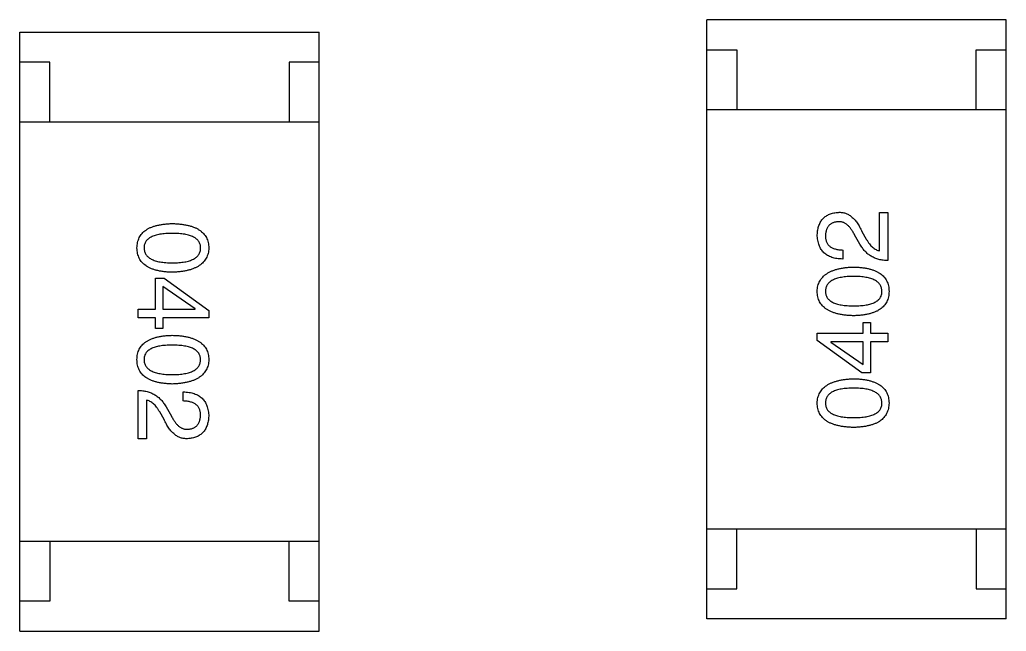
# Model space of a CAD drawing. Header units: inches. Extents: x -29 to 164, y -51 to 83.
# Drawn here: x 150.225 to 151.873, y 1.173 to 2.194 of the extents above; entities that cross this region are included whole.
import ezdxf

# ---------------------------------------------------------------- set-up
doc = ezdxf.new("R2010")
doc.units = ezdxf.units.IN
doc.header["$LTSCALE"] = 1.21
doc.header["$MEASUREMENT"] = 0
doc.layers.get('0').update_dxf_attribs({"linetype": 'CONTINUOUS'})

msp = doc.modelspace()

# ---------------------------------------------------------------- linework, layer by layer
at = {"color": 7, "linetype": 'Continuous'}
for p, q in [((151.3726, 1.1939), (151.3728, 2.1939)), ((151.8728, 2.1938), (151.3728, 2.1939)), ((151.8726, 1.1938), (151.8728, 2.1938)), ((150.2251, 1.173), (150.2253, 2.173)), ((150.2253, 2.173), (150.7253, 2.1729)), ((150.7251, 1.1729), (150.7253, 2.1729)), ((151.3728, 2.1439), (151.4228, 2.1439)), ((151.4228, 2.1439), (151.4228, 2.0439)), ((151.8228, 2.1438), (151.8728, 2.1438)), ((151.8228, 2.0438), (151.8228, 2.1438)), ((150.2753, 2.123), (150.2253, 2.123)), ((150.2753, 2.023), (150.2753, 2.123)), ((150.7253, 2.1229), (150.6753, 2.1229)), ((150.6753, 2.1229), (150.6753, 2.0229)), ((151.3728, 2.0439), (151.8728, 2.0438)), ((150.7253, 2.0229), (150.2253, 2.023)), ((151.6613, 1.8723), (151.6751, 1.8723)), ((151.6613, 1.8081), (151.6613, 1.8723)), ((151.6751, 1.8723), (151.6751, 1.7917)), ((151.6285, 1.8192), (151.6193, 1.835)), ((151.6318, 1.8402), (151.639, 1.8277)), ((151.5997, 1.8094), (151.5997, 1.7943)), ((150.4517, 1.7623), (150.4661, 1.7623)), ((150.4517, 1.7105), (150.4517, 1.7623)), ((150.4642, 1.7485), (150.4641, 1.7105)), ((150.5179, 1.7111), (150.4642, 1.7485)), ((150.4661, 1.7623), (150.5409, 1.7085)), ((150.4228, 1.7105), (150.4517, 1.7105)), ((150.4228, 1.696), (150.4228, 1.7105)), ((150.4641, 1.7105), (150.5179, 1.7104)), ((150.5179, 1.7104), (150.5179, 1.7111)), ((150.5409, 1.7085), (150.5409, 1.696)), ((150.4517, 1.696), (150.4228, 1.696)), ((150.4517, 1.6783), (150.4517, 1.696)), ((150.5409, 1.696), (150.4641, 1.696)), ((150.4641, 1.696), (150.4641, 1.6783)), ((151.6337, 1.6884), (151.6462, 1.6884)), ((151.6337, 1.6707), (151.6337, 1.6884)), ((151.6462, 1.6884), (151.6462, 1.6707)), ((150.4641, 1.6783), (150.4517, 1.6783)), ((151.557, 1.6707), (151.6337, 1.6707)), ((151.557, 1.6583), (151.557, 1.6707)), ((151.6462, 1.6707), (151.6751, 1.6707)), ((151.6751, 1.6707), (151.675, 1.6563)), ((151.6318, 1.6045), (151.557, 1.6583)), ((151.6337, 1.6563), (151.58, 1.6563)), ((151.58, 1.6563), (151.58, 1.6557)), ((151.58, 1.6557), (151.6337, 1.6183)), ((151.6337, 1.6183), (151.6337, 1.6563)), ((151.675, 1.6563), (151.6462, 1.6563)), ((151.6462, 1.6563), (151.6462, 1.6045)), ((151.6462, 1.6045), (151.6318, 1.6045)), ((150.4228, 1.4944), (150.4228, 1.5751)), ((150.4982, 1.5574), (150.4982, 1.5725)), ((150.4366, 1.5587), (150.4366, 1.4944)), ((150.4661, 1.5266), (150.4589, 1.539)), ((150.4694, 1.5475), (150.4785, 1.5318)), ((150.4366, 1.4944), (150.4228, 1.4944)), ((151.3726, 1.3439), (151.8726, 1.3438)), ((151.4226, 1.2439), (151.4226, 1.3439)), ((151.8226, 1.3438), (151.8226, 1.2438)), ((150.7251, 1.3229), (150.2251, 1.323)), ((150.2751, 1.323), (150.2751, 1.223)), ((150.6751, 1.2229), (150.6751, 1.3229)), ((151.3726, 1.2439), (151.4226, 1.2439)), ((151.8226, 1.2438), (151.8726, 1.2438)), ((150.2751, 1.223), (150.2251, 1.223)), ((150.7251, 1.2229), (150.6751, 1.2229)), ((151.8726, 1.1938), (151.3726, 1.1939)), ((150.2251, 1.173), (150.7251, 1.1729))]:
    msp.add_line(p, q, dxfattribs=at)
for points, knots in [([(151.5571, 1.835), (151.5572, 1.8364), (151.5574, 1.8392), (151.558, 1.8432), (151.5588, 1.847), (151.5599, 1.8506), (151.5613, 1.8538), (151.5629, 1.8568), (151.5648, 1.8596), (151.5668, 1.8621), (151.5692, 1.8643), (151.5718, 1.8662), (151.5746, 1.8679), (151.5777, 1.8693), (151.5811, 1.8705), (151.5847, 1.8714), (151.5885, 1.872), (151.5911, 1.8722), (151.5925, 1.8723)], [0, 0, 0, 0, 0.074847, 0.14558, 0.212628, 0.276599, 0.337792, 0.396608, 0.453638, 0.509854, 0.565589, 0.621545, 0.678777, 0.737222, 0.798388, 0.862259, 0.929312, 1, 1, 1, 1]), ([(151.5925, 1.8723), (151.5935, 1.8724), (151.5954, 1.8724), (151.5984, 1.8722), (151.6013, 1.8717), (151.604, 1.8709), (151.6068, 1.8698), (151.6094, 1.8685), (151.612, 1.8669), (151.6145, 1.865), (151.6169, 1.8628), (151.6193, 1.8604), (151.6216, 1.8577), (151.6238, 1.8547), (151.6259, 1.8515), (151.628, 1.848), (151.63, 1.8442), (151.6312, 1.8416), (151.6318, 1.8402)], [0, 0, 0, 0, 0.055083, 0.109453, 0.162685, 0.21614, 0.26961, 0.324284, 0.380202, 0.437433, 0.497084, 0.559152, 0.624288, 0.692446, 0.763862, 0.838743, 0.917269, 1, 1, 1, 1]), ([(150.4209, 1.8129), (150.421, 1.8145), (150.4211, 1.8176), (150.4219, 1.8221), (150.4231, 1.8263), (150.4247, 1.8302), (150.4269, 1.8338), (150.4294, 1.8372), (150.4325, 1.8402), (150.436, 1.8428), (150.4399, 1.8453), (150.4443, 1.8473), (150.4492, 1.8491), (150.4544, 1.8506), (150.4602, 1.8518), (150.4664, 1.8527), (150.473, 1.8533), (150.4776, 1.8535), (150.4799, 1.8536)], [0, 0, 0, 0, 0.059135, 0.115606, 0.169241, 0.221578, 0.273261, 0.324749, 0.377329, 0.431642, 0.488541, 0.548597, 0.612232, 0.680174, 0.752504, 0.829777, 0.912307, 1, 1, 1, 1]), ([(150.4799, 1.8536), (150.4824, 1.8535), (150.4871, 1.8533), (150.4939, 1.8527), (150.5003, 1.8518), (150.5062, 1.8506), (150.5117, 1.8491), (150.5167, 1.8473), (150.5212, 1.8452), (150.5253, 1.8428), (150.5289, 1.8401), (150.5321, 1.8371), (150.5347, 1.8338), (150.5369, 1.8302), (150.5386, 1.8263), (150.5399, 1.8221), (150.5407, 1.8176), (150.5408, 1.8145), (150.5409, 1.8129)], [0, 0, 0, 0, 0.088823, 0.172287, 0.250296, 0.323438, 0.392244, 0.456221, 0.516635, 0.573871, 0.628, 0.680335, 0.731489, 0.782557, 0.834044, 0.886738, 0.942089, 1, 1, 1, 1]), ([(151.5918, 1.8566), (151.591, 1.8565), (151.5894, 1.8564), (151.5871, 1.856), (151.5849, 1.8554), (151.5829, 1.8547), (151.581, 1.8538), (151.5793, 1.8527), (151.5778, 1.8515), (151.5763, 1.8501), (151.5751, 1.8485), (151.574, 1.8468), (151.5731, 1.8449), (151.5723, 1.8428), (151.5717, 1.8406), (151.5712, 1.8382), (151.571, 1.8357), (151.5709, 1.8339), (151.5708, 1.833)], [0, 0, 0, 0, 0.069456, 0.136175, 0.198596, 0.258993, 0.316838, 0.37342, 0.428889, 0.48454, 0.540119, 0.597644, 0.65702, 0.718534, 0.783117, 0.851564, 0.923888, 1, 1, 1, 1]), ([(151.6193, 1.835), (151.6189, 1.8359), (151.6179, 1.8377), (151.6164, 1.8403), (151.6148, 1.8427), (151.6133, 1.8449), (151.6116, 1.8469), (151.61, 1.8488), (151.6083, 1.8504), (151.6066, 1.8518), (151.6049, 1.8531), (151.6031, 1.8542), (151.6013, 1.8551), (151.5995, 1.8558), (151.5976, 1.8563), (151.5957, 1.8566), (151.5937, 1.8567), (151.5925, 1.8566), (151.5918, 1.8566)], [0, 0, 0, 0, 0.084365, 0.165386, 0.24176, 0.314729, 0.38433, 0.449952, 0.513164, 0.5734, 0.630824, 0.68644, 0.740136, 0.792605, 0.844515, 0.896112, 0.947763, 1, 1, 1, 1]), ([(150.4799, 1.8372), (150.478, 1.8371), (150.4743, 1.8371), (150.469, 1.8368), (150.464, 1.8364), (150.4594, 1.8357), (150.4551, 1.8348), (150.4512, 1.8339), (150.4477, 1.8326), (150.4446, 1.8312), (150.4418, 1.8296), (150.4393, 1.8278), (150.4373, 1.8258), (150.4356, 1.8236), (150.4343, 1.8212), (150.4334, 1.8186), (150.4328, 1.8158), (150.4327, 1.8139), (150.4327, 1.8129)], [0, 0, 0, 0, 0.096457, 0.187288, 0.27178, 0.350132, 0.423455, 0.491343, 0.554037, 0.612253, 0.666313, 0.717038, 0.764921, 0.811214, 0.856775, 0.902988, 0.950234, 1, 1, 1, 1]), ([(150.5271, 1.8129), (150.5271, 1.8139), (150.527, 1.8158), (150.5265, 1.8186), (150.5255, 1.8212), (150.5242, 1.8236), (150.5225, 1.8257), (150.5205, 1.8278), (150.5181, 1.8296), (150.5153, 1.8312), (150.5121, 1.8326), (150.5086, 1.8338), (150.5047, 1.8348), (150.5005, 1.8357), (150.4959, 1.8364), (150.4909, 1.8368), (150.4855, 1.8371), (150.4818, 1.8371), (150.4799, 1.8372)], [0, 0, 0, 0, 0.049764, 0.097007, 0.143217, 0.188577, 0.235116, 0.282997, 0.333719, 0.387776, 0.445989, 0.508679, 0.576563, 0.649481, 0.728235, 0.812722, 0.903548, 1, 1, 1, 1]), ([(151.5997, 1.7943), (151.598, 1.7944), (151.5947, 1.7945), (151.59, 1.795), (151.5856, 1.7959), (151.5816, 1.797), (151.5778, 1.7985), (151.5743, 1.8003), (151.5712, 1.8024), (151.5683, 1.8048), (151.5658, 1.8075), (151.5636, 1.8105), (151.5617, 1.8138), (151.5601, 1.8175), (151.5589, 1.8214), (151.5579, 1.8257), (151.5573, 1.8302), (151.5571, 1.8334), (151.5571, 1.835)], [0, 0, 0, 0, 0.074935, 0.145873, 0.212498, 0.27598, 0.33603, 0.394042, 0.450372, 0.505546, 0.560812, 0.616481, 0.673265, 0.732328, 0.7938, 0.858943, 0.92718, 1, 1, 1, 1]), ([(151.5708, 1.833), (151.5708, 1.8321), (151.5709, 1.8303), (151.5712, 1.8276), (151.5718, 1.8252), (151.5726, 1.8229), (151.5736, 1.8208), (151.5748, 1.8189), (151.5763, 1.8171), (151.578, 1.8156), (151.5799, 1.8142), (151.5821, 1.8129), (151.5845, 1.812), (151.5871, 1.8111), (151.5899, 1.8104), (151.593, 1.8099), (151.5962, 1.8095), (151.5985, 1.8094), (151.5997, 1.8094)], [0, 0, 0, 0, 0.065945, 0.127767, 0.186553, 0.242898, 0.297728, 0.351599, 0.404854, 0.459191, 0.515338, 0.573322, 0.634405, 0.698538, 0.767039, 0.84022, 0.917406, 1, 1, 1, 1]), ([(150.4799, 1.7722), (150.4775, 1.7723), (150.473, 1.7725), (150.4663, 1.7731), (150.4602, 1.774), (150.4544, 1.7752), (150.4491, 1.7767), (150.4443, 1.7785), (150.4399, 1.7806), (150.436, 1.783), (150.4325, 1.7857), (150.4294, 1.7887), (150.4269, 1.792), (150.4247, 1.7956), (150.4231, 1.7995), (150.4219, 1.8037), (150.4211, 1.8082), (150.421, 1.8113), (150.4209, 1.8129)], [0, 0, 0, 0, 0.08769, 0.170218, 0.24749, 0.319818, 0.387758, 0.451391, 0.511445, 0.568185, 0.622681, 0.67526, 0.726746, 0.778428, 0.830764, 0.884397, 0.940866, 1, 1, 1, 1]), ([(150.4327, 1.8129), (150.4328, 1.8119), (150.4329, 1.8099), (150.4335, 1.8071), (150.4345, 1.8044), (150.4358, 1.802), (150.4375, 1.7997), (150.4396, 1.7977), (150.4421, 1.7958), (150.4449, 1.7941), (150.448, 1.7927), (150.4515, 1.7914), (150.4554, 1.7903), (150.4596, 1.7895), (150.4642, 1.7888), (150.4691, 1.7883), (150.4744, 1.788), (150.478, 1.788), (150.4799, 1.788)], [0, 0, 0, 0, 0.050879, 0.099377, 0.146973, 0.193618, 0.240619, 0.289461, 0.34047, 0.395283, 0.453059, 0.515633, 0.582666, 0.655287, 0.732971, 0.815933, 0.905166, 1, 1, 1, 1]), ([(150.4799, 1.788), (150.4818, 1.788), (150.4855, 1.788), (150.4909, 1.7883), (150.4958, 1.7888), (150.5005, 1.7895), (150.5047, 1.7903), (150.5086, 1.7914), (150.5121, 1.7927), (150.5153, 1.7941), (150.5181, 1.7958), (150.5205, 1.7976), (150.5225, 1.7997), (150.5242, 1.8019), (150.5255, 1.8044), (150.5265, 1.8071), (150.527, 1.8099), (150.5271, 1.8119), (150.5271, 1.8129)], [0, 0, 0, 0, 0.095719, 0.185854, 0.269738, 0.347952, 0.420315, 0.487894, 0.550245, 0.608186, 0.662454, 0.713283, 0.761375, 0.808209, 0.854301, 0.901312, 0.949396, 1, 1, 1, 1]), ([(150.5409, 1.8129), (150.5408, 1.8113), (150.5406, 1.8083), (150.5398, 1.8038), (150.5384, 1.7997), (150.5367, 1.7958), (150.5344, 1.7922), (150.5317, 1.7889), (150.5286, 1.786), (150.525, 1.7833), (150.5209, 1.7809), (150.5164, 1.7788), (150.5114, 1.7769), (150.506, 1.7754), (150.5001, 1.7742), (150.4938, 1.7732), (150.487, 1.7725), (150.4823, 1.7723), (150.4799, 1.7722)], [0, 0, 0, 0, 0.057415, 0.112361, 0.16496, 0.216437, 0.267441, 0.318839, 0.371478, 0.426325, 0.483626, 0.544235, 0.608673, 0.677374, 0.750405, 0.828394, 0.911525, 1, 1, 1, 1]), ([(151.6751, 1.7917), (151.6738, 1.7917), (151.6712, 1.7918), (151.6674, 1.7922), (151.6637, 1.7928), (151.6601, 1.7936), (151.6567, 1.7946), (151.6535, 1.7958), (151.6503, 1.7972), (151.6474, 1.7989), (151.6445, 1.8007), (151.6418, 1.8027), (151.6392, 1.805), (151.6368, 1.8074), (151.6345, 1.81), (151.6324, 1.8129), (151.6303, 1.816), (151.6291, 1.8181), (151.6285, 1.8192)], [0, 0, 0, 0, 0.069512, 0.136307, 0.201431, 0.265186, 0.327322, 0.388242, 0.448098, 0.507757, 0.566952, 0.626243, 0.686026, 0.745963, 0.807549, 0.869906, 0.934172, 1, 1, 1, 1]), ([(151.639, 1.8277), (151.6398, 1.8263), (151.6414, 1.8236), (151.644, 1.8199), (151.6466, 1.8167), (151.6494, 1.814), (151.6522, 1.8117), (151.6552, 1.81), (151.6582, 1.8087), (151.6603, 1.8083), (151.6613, 1.8081)], [0, 0, 0, 0, 0.158292, 0.304606, 0.440272, 0.565336, 0.681745, 0.791834, 0.896966, 1, 1, 1, 1]), ([(151.557, 1.7404), (151.5571, 1.742), (151.5573, 1.745), (151.5582, 1.7495), (151.5595, 1.7536), (151.5612, 1.7575), (151.5635, 1.7611), (151.5662, 1.7643), (151.5693, 1.7673), (151.573, 1.77), (151.577, 1.7724), (151.5815, 1.7745), (151.5865, 1.7763), (151.5919, 1.7779), (151.5978, 1.7791), (151.6041, 1.7801), (151.6109, 1.7807), (151.6156, 1.7809), (151.618, 1.781)], [0, 0, 0, 0, 0.057415, 0.112361, 0.16496, 0.216437, 0.267441, 0.318839, 0.371478, 0.426325, 0.483626, 0.544235, 0.608673, 0.677374, 0.750405, 0.828394, 0.911525, 1, 1, 1, 1]), ([(151.618, 1.781), (151.6204, 1.781), (151.625, 1.7808), (151.6316, 1.7802), (151.6378, 1.7793), (151.6435, 1.7781), (151.6488, 1.7766), (151.6536, 1.7748), (151.658, 1.7727), (151.662, 1.7703), (151.6654, 1.7676), (151.6685, 1.7646), (151.6711, 1.7613), (151.6732, 1.7577), (151.6748, 1.7538), (151.6761, 1.7496), (151.6768, 1.7451), (151.677, 1.742), (151.677, 1.7404)], [0, 0, 0, 0, 0.08769, 0.170218, 0.24749, 0.319818, 0.387758, 0.451391, 0.511445, 0.568185, 0.622681, 0.67526, 0.726746, 0.778428, 0.830764, 0.884397, 0.940866, 1, 1, 1, 1]), ([(151.618, 1.7653), (151.6161, 1.7653), (151.6124, 1.7653), (151.6071, 1.765), (151.6021, 1.7645), (151.5975, 1.7638), (151.5932, 1.7629), (151.5893, 1.7619), (151.5858, 1.7606), (151.5826, 1.7592), (151.5799, 1.7575), (151.5774, 1.7557), (151.5754, 1.7536), (151.5737, 1.7514), (151.5724, 1.7489), (151.5715, 1.7462), (151.5709, 1.7434), (151.5708, 1.7414), (151.5708, 1.7404)], [0, 0, 0, 0, 0.095719, 0.185854, 0.269738, 0.347952, 0.420315, 0.487894, 0.550245, 0.608186, 0.662454, 0.713283, 0.761375, 0.808209, 0.854301, 0.901312, 0.949396, 1, 1, 1, 1]), ([(151.6652, 1.7404), (151.6652, 1.7414), (151.665, 1.7434), (151.6644, 1.7462), (151.6634, 1.7489), (151.6621, 1.7513), (151.6604, 1.7536), (151.6583, 1.7556), (151.6559, 1.7575), (151.6531, 1.7592), (151.6499, 1.7606), (151.6464, 1.7619), (151.6426, 1.7629), (151.6383, 1.7638), (151.6338, 1.7645), (151.6288, 1.765), (151.6235, 1.7653), (151.6199, 1.7653), (151.618, 1.7653)], [0, 0, 0, 0, 0.050879, 0.099377, 0.146973, 0.193618, 0.240619, 0.289461, 0.34047, 0.395283, 0.453059, 0.515633, 0.582666, 0.655287, 0.732971, 0.815933, 0.905166, 1, 1, 1, 1]), ([(151.618, 1.6997), (151.6156, 1.6998), (151.6108, 1.7), (151.604, 1.7006), (151.5976, 1.7015), (151.5917, 1.7027), (151.5862, 1.7042), (151.5812, 1.706), (151.5767, 1.7081), (151.5726, 1.7105), (151.569, 1.7131), (151.5659, 1.7162), (151.5632, 1.7195), (151.561, 1.7231), (151.5593, 1.727), (151.558, 1.7312), (151.5572, 1.7357), (151.5571, 1.7388), (151.557, 1.7404)], [0, 0, 0, 0, 0.088823, 0.172287, 0.250296, 0.323438, 0.392244, 0.456221, 0.516635, 0.573871, 0.628, 0.680335, 0.731489, 0.782557, 0.834044, 0.886738, 0.942089, 1, 1, 1, 1]), ([(151.5708, 1.7404), (151.5708, 1.7394), (151.5709, 1.7375), (151.5715, 1.7347), (151.5724, 1.7321), (151.5737, 1.7297), (151.5754, 1.7275), (151.5774, 1.7255), (151.5799, 1.7237), (151.5827, 1.7221), (151.5858, 1.7207), (151.5893, 1.7194), (151.5932, 1.7185), (151.5974, 1.7176), (151.6021, 1.7169), (151.6071, 1.7165), (151.6124, 1.7162), (151.6161, 1.7161), (151.618, 1.7161)], [0, 0, 0, 0, 0.049764, 0.097007, 0.143217, 0.188577, 0.235116, 0.282997, 0.333719, 0.387776, 0.445989, 0.508679, 0.576563, 0.649481, 0.728235, 0.812722, 0.903548, 1, 1, 1, 1]), ([(151.618, 1.7161), (151.6199, 1.7161), (151.6236, 1.7162), (151.629, 1.7165), (151.6339, 1.7169), (151.6386, 1.7176), (151.6428, 1.7185), (151.6467, 1.7194), (151.6502, 1.7207), (151.6534, 1.7221), (151.6562, 1.7237), (151.6586, 1.7255), (151.6606, 1.7275), (151.6623, 1.7297), (151.6637, 1.7321), (151.6646, 1.7347), (151.6651, 1.7375), (151.6652, 1.7394), (151.6652, 1.7404)], [0, 0, 0, 0, 0.096457, 0.187288, 0.27178, 0.350132, 0.423455, 0.491343, 0.554037, 0.612253, 0.666313, 0.717038, 0.764921, 0.811214, 0.856775, 0.902988, 0.950234, 1, 1, 1, 1]), ([(151.677, 1.7404), (151.677, 1.7388), (151.6768, 1.7357), (151.6761, 1.7312), (151.6748, 1.727), (151.6732, 1.7231), (151.6711, 1.7194), (151.6685, 1.7161), (151.6654, 1.7131), (151.6619, 1.7105), (151.658, 1.708), (151.6536, 1.706), (151.6488, 1.7042), (151.6435, 1.7027), (151.6378, 1.7015), (151.6316, 1.7006), (151.6249, 1.7), (151.6204, 1.6998), (151.618, 1.6997)], [0, 0, 0, 0, 0.059135, 0.115606, 0.169241, 0.221578, 0.273261, 0.324749, 0.377329, 0.431642, 0.488541, 0.548597, 0.612232, 0.680174, 0.752504, 0.829777, 0.912307, 1, 1, 1, 1]), ([(150.4209, 1.6264), (150.4209, 1.628), (150.4211, 1.6311), (150.4218, 1.6356), (150.423, 1.6398), (150.4247, 1.6437), (150.4268, 1.6473), (150.4294, 1.6506), (150.4324, 1.6536), (150.436, 1.6563), (150.4399, 1.6587), (150.4443, 1.6608), (150.4491, 1.6626), (150.4544, 1.6641), (150.4601, 1.6653), (150.4663, 1.6662), (150.4729, 1.6668), (150.4775, 1.6669), (150.4799, 1.667)], [0, 0, 0, 0, 0.059135, 0.115606, 0.169241, 0.221578, 0.273261, 0.324749, 0.377329, 0.431642, 0.488541, 0.548597, 0.612232, 0.680174, 0.752504, 0.829777, 0.912307, 1, 1, 1, 1]), ([(150.4799, 1.667), (150.4823, 1.6669), (150.487, 1.6668), (150.4939, 1.6662), (150.5003, 1.6653), (150.5062, 1.6641), (150.5117, 1.6626), (150.5167, 1.6608), (150.5212, 1.6587), (150.5253, 1.6563), (150.5289, 1.6536), (150.532, 1.6506), (150.5347, 1.6473), (150.5369, 1.6437), (150.5386, 1.6398), (150.5399, 1.6356), (150.5406, 1.6311), (150.5408, 1.628), (150.5409, 1.6264)], [0, 0, 0, 0, 0.088823, 0.172287, 0.250296, 0.323438, 0.392244, 0.456221, 0.516635, 0.573871, 0.628, 0.680335, 0.731489, 0.782557, 0.834044, 0.886738, 0.942089, 1, 1, 1, 1]), ([(150.4799, 1.6506), (150.478, 1.6506), (150.4743, 1.6506), (150.4689, 1.6503), (150.4639, 1.6498), (150.4593, 1.6492), (150.4551, 1.6483), (150.4512, 1.6473), (150.4477, 1.6461), (150.4445, 1.6447), (150.4417, 1.6431), (150.4393, 1.6413), (150.4372, 1.6393), (150.4356, 1.637), (150.4342, 1.6347), (150.4333, 1.6321), (150.4328, 1.6293), (150.4327, 1.6274), (150.4327, 1.6264)], [0, 0, 0, 0, 0.096457, 0.187288, 0.27178, 0.350132, 0.423455, 0.491343, 0.554037, 0.612253, 0.666313, 0.717038, 0.764921, 0.811214, 0.856775, 0.902988, 0.950234, 1, 1, 1, 1]), ([(150.5271, 1.6264), (150.527, 1.6273), (150.527, 1.6293), (150.5264, 1.632), (150.5255, 1.6346), (150.5242, 1.637), (150.5225, 1.6392), (150.5205, 1.6412), (150.518, 1.643), (150.5152, 1.6446), (150.5121, 1.6461), (150.5086, 1.6473), (150.5047, 1.6483), (150.5004, 1.6492), (150.4958, 1.6498), (150.4908, 1.6503), (150.4855, 1.6506), (150.4818, 1.6506), (150.4799, 1.6506)], [0, 0, 0, 0, 0.049764, 0.097007, 0.143217, 0.188577, 0.235116, 0.282997, 0.333719, 0.387776, 0.445989, 0.508679, 0.576563, 0.649481, 0.728235, 0.812722, 0.903548, 1, 1, 1, 1]), ([(150.4799, 1.5857), (150.4775, 1.5858), (150.4729, 1.586), (150.4663, 1.5866), (150.4601, 1.5875), (150.4544, 1.5887), (150.4491, 1.5902), (150.4443, 1.592), (150.4399, 1.594), (150.4359, 1.5964), (150.4324, 1.5991), (150.4294, 1.6021), (150.4268, 1.6055), (150.4247, 1.6091), (150.423, 1.613), (150.4218, 1.6172), (150.4211, 1.6217), (150.4209, 1.6248), (150.4209, 1.6264)], [0, 0, 0, 0, 0.08769, 0.170218, 0.24749, 0.319818, 0.387758, 0.451391, 0.511445, 0.568185, 0.622681, 0.67526, 0.726746, 0.778428, 0.830764, 0.884397, 0.940866, 1, 1, 1, 1]), ([(150.4327, 1.6264), (150.4327, 1.6254), (150.4328, 1.6234), (150.4335, 1.6206), (150.4345, 1.6179), (150.4358, 1.6154), (150.4375, 1.6132), (150.4396, 1.6111), (150.442, 1.6093), (150.4448, 1.6076), (150.448, 1.6061), (150.4515, 1.6049), (150.4553, 1.6038), (150.4596, 1.603), (150.4641, 1.6023), (150.4691, 1.6018), (150.4743, 1.6015), (150.478, 1.6015), (150.4799, 1.6015)], [0, 0, 0, 0, 0.050879, 0.099377, 0.146973, 0.193618, 0.240619, 0.289461, 0.34047, 0.395283, 0.453059, 0.515633, 0.582666, 0.655287, 0.732971, 0.815933, 0.905166, 1, 1, 1, 1]), ([(150.4799, 1.6015), (150.4818, 1.6015), (150.4855, 1.6015), (150.4908, 1.6018), (150.4958, 1.6023), (150.5004, 1.6029), (150.5047, 1.6038), (150.5086, 1.6049), (150.5121, 1.6061), (150.5152, 1.6076), (150.518, 1.6093), (150.5205, 1.6111), (150.5225, 1.6132), (150.5242, 1.6154), (150.5255, 1.6179), (150.5264, 1.6205), (150.527, 1.6234), (150.527, 1.6254), (150.5271, 1.6264)], [0, 0, 0, 0, 0.095719, 0.185854, 0.269738, 0.347952, 0.420315, 0.487894, 0.550245, 0.608186, 0.662454, 0.713283, 0.761375, 0.808209, 0.854301, 0.901312, 0.949396, 1, 1, 1, 1]), ([(150.5409, 1.6264), (150.5408, 1.6248), (150.5406, 1.6217), (150.5397, 1.6173), (150.5384, 1.6131), (150.5366, 1.6093), (150.5344, 1.6057), (150.5317, 1.6024), (150.5285, 1.5994), (150.5249, 1.5968), (150.5209, 1.5943), (150.5163, 1.5922), (150.5114, 1.5904), (150.5059, 1.5889), (150.5001, 1.5877), (150.4937, 1.5867), (150.487, 1.586), (150.4823, 1.5858), (150.4799, 1.5857)], [0, 0, 0, 0, 0.057415, 0.112361, 0.16496, 0.216437, 0.267441, 0.318839, 0.371478, 0.426325, 0.483626, 0.544235, 0.608673, 0.677374, 0.750405, 0.828394, 0.911525, 1, 1, 1, 1]), ([(151.557, 1.5539), (151.5571, 1.5554), (151.5573, 1.5585), (151.5581, 1.5629), (151.5595, 1.5671), (151.5612, 1.571), (151.5634, 1.5745), (151.5661, 1.5778), (151.5693, 1.5808), (151.5729, 1.5835), (151.577, 1.5859), (151.5815, 1.588), (151.5865, 1.5898), (151.5919, 1.5913), (151.5978, 1.5926), (151.6041, 1.5935), (151.6109, 1.5942), (151.6156, 1.5944), (151.618, 1.5945)], [0, 0, 0, 0, 0.057415, 0.112361, 0.16496, 0.216437, 0.267441, 0.318839, 0.371478, 0.426325, 0.483626, 0.544235, 0.608673, 0.677374, 0.750405, 0.828394, 0.911525, 1, 1, 1, 1]), ([(151.618, 1.5945), (151.6203, 1.5944), (151.6249, 1.5943), (151.6315, 1.5937), (151.6377, 1.5928), (151.6435, 1.5916), (151.6487, 1.5901), (151.6536, 1.5883), (151.658, 1.5862), (151.6619, 1.5838), (151.6654, 1.5811), (151.6685, 1.5781), (151.671, 1.5748), (151.6732, 1.5712), (151.6748, 1.5673), (151.676, 1.5631), (151.6768, 1.5586), (151.6769, 1.5554), (151.677, 1.5539)], [0, 0, 0, 0, 0.08769, 0.170218, 0.24749, 0.319818, 0.387758, 0.451391, 0.511445, 0.568185, 0.622681, 0.67526, 0.726746, 0.778428, 0.830764, 0.884397, 0.940866, 1, 1, 1, 1]), ([(150.4228, 1.5751), (150.4241, 1.575), (150.4267, 1.5749), (150.4305, 1.5745), (150.4342, 1.574), (150.4377, 1.5732), (150.4412, 1.5722), (150.4444, 1.571), (150.4475, 1.5695), (150.4505, 1.5679), (150.4534, 1.5661), (150.4561, 1.564), (150.4587, 1.5618), (150.4611, 1.5593), (150.4634, 1.5567), (150.4655, 1.5538), (150.4675, 1.5508), (150.4688, 1.5486), (150.4694, 1.5475)], [0, 0, 0, 0, 0.069512, 0.136307, 0.201431, 0.265186, 0.327322, 0.388242, 0.448098, 0.507757, 0.566952, 0.626243, 0.686026, 0.745963, 0.807549, 0.869906, 0.934172, 1, 1, 1, 1]), ([(150.4982, 1.5725), (150.4999, 1.5724), (150.5031, 1.5723), (150.5078, 1.5717), (150.5122, 1.5709), (150.5163, 1.5697), (150.5201, 1.5683), (150.5236, 1.5665), (150.5267, 1.5644), (150.5296, 1.562), (150.5321, 1.5593), (150.5343, 1.5563), (150.5362, 1.5529), (150.5378, 1.5493), (150.539, 1.5454), (150.54, 1.5411), (150.5406, 1.5366), (150.5408, 1.5334), (150.5408, 1.5318)], [0, 0, 0, 0, 0.074935, 0.145873, 0.212498, 0.27598, 0.33603, 0.394042, 0.450372, 0.505546, 0.560812, 0.616481, 0.673265, 0.732328, 0.7938, 0.858943, 0.92718, 1, 1, 1, 1]), ([(151.618, 1.5788), (151.6161, 1.5788), (151.6124, 1.5787), (151.607, 1.5784), (151.602, 1.578), (151.5974, 1.5773), (151.5932, 1.5764), (151.5893, 1.5754), (151.5858, 1.5741), (151.5826, 1.5727), (151.5798, 1.571), (151.5774, 1.5691), (151.5754, 1.5671), (151.5736, 1.5648), (151.5723, 1.5624), (151.5714, 1.5597), (151.5709, 1.5568), (151.5708, 1.5549), (151.5708, 1.5539)], [0, 0, 0, 0, 0.095719, 0.185854, 0.269738, 0.347952, 0.420315, 0.487894, 0.550245, 0.608186, 0.662454, 0.713283, 0.761375, 0.808209, 0.854301, 0.901312, 0.949396, 1, 1, 1, 1]), ([(151.6652, 1.5539), (151.6651, 1.5549), (151.665, 1.5568), (151.6644, 1.5597), (151.6634, 1.5623), (151.662, 1.5648), (151.6603, 1.5671), (151.6583, 1.5691), (151.6558, 1.571), (151.653, 1.5726), (151.6499, 1.5741), (151.6464, 1.5754), (151.6425, 1.5764), (151.6383, 1.5773), (151.6337, 1.578), (151.6288, 1.5784), (151.6235, 1.5787), (151.6199, 1.5788), (151.618, 1.5788)], [0, 0, 0, 0, 0.050879, 0.099377, 0.146973, 0.193618, 0.240619, 0.289461, 0.34047, 0.395283, 0.453059, 0.515633, 0.582666, 0.655287, 0.732971, 0.815933, 0.905166, 1, 1, 1, 1]), ([(150.4589, 1.539), (150.4581, 1.5404), (150.4565, 1.5431), (150.4539, 1.5468), (150.4512, 1.5501), (150.4485, 1.5528), (150.4457, 1.555), (150.4427, 1.5568), (150.4397, 1.5581), (150.4376, 1.5585), (150.4366, 1.5587)], [0, 0, 0, 0, 0.158292, 0.304606, 0.440272, 0.565336, 0.681745, 0.791834, 0.896966, 1, 1, 1, 1]), ([(150.5271, 1.5338), (150.527, 1.5347), (150.527, 1.5365), (150.5266, 1.5391), (150.5261, 1.5416), (150.5253, 1.5438), (150.5243, 1.5459), (150.5231, 1.5479), (150.5216, 1.5496), (150.5199, 1.5512), (150.5179, 1.5526), (150.5158, 1.5538), (150.5134, 1.5548), (150.5108, 1.5557), (150.508, 1.5564), (150.5049, 1.5569), (150.5016, 1.5572), (150.4994, 1.5573), (150.4982, 1.5574)], [0, 0, 0, 0, 0.065945, 0.127767, 0.186553, 0.242898, 0.297728, 0.351599, 0.404854, 0.459191, 0.515338, 0.573322, 0.634405, 0.698538, 0.767039, 0.84022, 0.917406, 1, 1, 1, 1]), ([(151.618, 1.5132), (151.6155, 1.5133), (151.6108, 1.5135), (151.604, 1.5141), (151.5976, 1.5149), (151.5916, 1.5162), (151.5862, 1.5176), (151.5812, 1.5195), (151.5766, 1.5215), (151.5726, 1.5239), (151.569, 1.5266), (151.5658, 1.5296), (151.5632, 1.5329), (151.561, 1.5366), (151.5593, 1.5405), (151.558, 1.5447), (151.5572, 1.5492), (151.5571, 1.5523), (151.557, 1.5539)], [0, 0, 0, 0, 0.088823, 0.172287, 0.250296, 0.323438, 0.392244, 0.456221, 0.516635, 0.573871, 0.628, 0.680335, 0.731489, 0.782557, 0.834044, 0.886738, 0.942089, 1, 1, 1, 1]), ([(151.5708, 1.5539), (151.5708, 1.5529), (151.5709, 1.551), (151.5714, 1.5482), (151.5723, 1.5456), (151.5737, 1.5432), (151.5753, 1.541), (151.5774, 1.539), (151.5798, 1.5372), (151.5826, 1.5356), (151.5858, 1.5342), (151.5893, 1.5329), (151.5932, 1.5319), (151.5974, 1.531), (151.602, 1.5304), (151.607, 1.53), (151.6124, 1.5297), (151.6161, 1.5296), (151.618, 1.5296)], [0, 0, 0, 0, 0.049764, 0.097007, 0.143217, 0.188577, 0.235116, 0.282997, 0.333719, 0.387776, 0.445989, 0.508679, 0.576563, 0.649481, 0.728235, 0.812722, 0.903548, 1, 1, 1, 1]), ([(151.618, 1.5296), (151.6199, 1.5296), (151.6236, 1.5297), (151.6289, 1.53), (151.6339, 1.5304), (151.6385, 1.531), (151.6428, 1.5319), (151.6467, 1.5329), (151.6502, 1.5342), (151.6533, 1.5356), (151.6561, 1.5372), (151.6586, 1.539), (151.6606, 1.541), (151.6623, 1.5432), (151.6636, 1.5456), (151.6645, 1.5482), (151.6651, 1.551), (151.6652, 1.5529), (151.6652, 1.5539)], [0, 0, 0, 0, 0.096457, 0.187288, 0.27178, 0.350132, 0.423455, 0.491343, 0.554037, 0.612253, 0.666313, 0.717038, 0.764921, 0.811214, 0.856775, 0.902988, 0.950234, 1, 1, 1, 1]), ([(151.677, 1.5539), (151.6769, 1.5523), (151.6768, 1.5492), (151.676, 1.5447), (151.6748, 1.5405), (151.6731, 1.5365), (151.671, 1.5329), (151.6684, 1.5296), (151.6654, 1.5266), (151.6619, 1.5239), (151.658, 1.5215), (151.6536, 1.5194), (151.6487, 1.5176), (151.6434, 1.5162), (151.6377, 1.5149), (151.6315, 1.5141), (151.6249, 1.5135), (151.6203, 1.5133), (151.618, 1.5132)], [0, 0, 0, 0, 0.059135, 0.115606, 0.169241, 0.221578, 0.273261, 0.324749, 0.377329, 0.431642, 0.488541, 0.548597, 0.612232, 0.680174, 0.752504, 0.829777, 0.912307, 1, 1, 1, 1]), ([(150.5061, 1.5102), (150.5069, 1.5102), (150.5085, 1.5104), (150.5108, 1.5108), (150.513, 1.5114), (150.515, 1.5121), (150.5169, 1.513), (150.5186, 1.514), (150.5201, 1.5153), (150.5215, 1.5167), (150.5227, 1.5183), (150.5239, 1.52), (150.5248, 1.5219), (150.5256, 1.5239), (150.5261, 1.5262), (150.5267, 1.5286), (150.5269, 1.5311), (150.527, 1.5329), (150.5271, 1.5338)], [0, 0, 0, 0, 0.069456, 0.136175, 0.198596, 0.258993, 0.316838, 0.37342, 0.428889, 0.48454, 0.540119, 0.597644, 0.65702, 0.718534, 0.783117, 0.851564, 0.923888, 1, 1, 1, 1]), ([(150.5054, 1.4944), (150.5044, 1.4944), (150.5024, 1.4943), (150.4995, 1.4946), (150.4966, 1.4951), (150.4938, 1.4959), (150.4911, 1.497), (150.4885, 1.4983), (150.4859, 1.4999), (150.4834, 1.5018), (150.481, 1.5039), (150.4786, 1.5064), (150.4763, 1.5091), (150.4741, 1.512), (150.472, 1.5153), (150.4699, 1.5188), (150.4679, 1.5226), (150.4667, 1.5252), (150.4661, 1.5266)], [0, 0, 0, 0, 0.055083, 0.109453, 0.162685, 0.21614, 0.26961, 0.324284, 0.380202, 0.437433, 0.497084, 0.559152, 0.624288, 0.692446, 0.763862, 0.838743, 0.917269, 1, 1, 1, 1]), ([(150.4785, 1.5318), (150.479, 1.5309), (150.48, 1.5291), (150.4815, 1.5265), (150.4831, 1.5241), (150.4846, 1.5219), (150.4863, 1.5199), (150.4879, 1.518), (150.4896, 1.5163), (150.4913, 1.5149), (150.493, 1.5136), (150.4948, 1.5126), (150.4966, 1.5117), (150.4984, 1.511), (150.5003, 1.5105), (150.5022, 1.5102), (150.5041, 1.51), (150.5054, 1.5101), (150.5061, 1.5102)], [0, 0, 0, 0, 0.084365, 0.165386, 0.24176, 0.314729, 0.38433, 0.449952, 0.513164, 0.5734, 0.630824, 0.68644, 0.740136, 0.792605, 0.844515, 0.896112, 0.947763, 1, 1, 1, 1]), ([(150.5408, 1.5318), (150.5407, 1.5304), (150.5405, 1.5276), (150.5399, 1.5235), (150.539, 1.5197), (150.538, 1.5162), (150.5366, 1.5129), (150.535, 1.5099), (150.5331, 1.5072), (150.531, 1.5047), (150.5287, 1.5025), (150.5261, 1.5005), (150.5232, 1.4988), (150.5202, 1.4974), (150.5168, 1.4963), (150.5132, 1.4954), (150.5094, 1.4947), (150.5068, 1.4945), (150.5054, 1.4944)], [0, 0, 0, 0, 0.074847, 0.14558, 0.212628, 0.276599, 0.337792, 0.396608, 0.453638, 0.509854, 0.565589, 0.621545, 0.678777, 0.737222, 0.798388, 0.862259, 0.929312, 1, 1, 1, 1])]:
    msp.add_open_spline(points, degree=3, knots=knots, dxfattribs=at)

doc.saveas('drawing.dxf')
